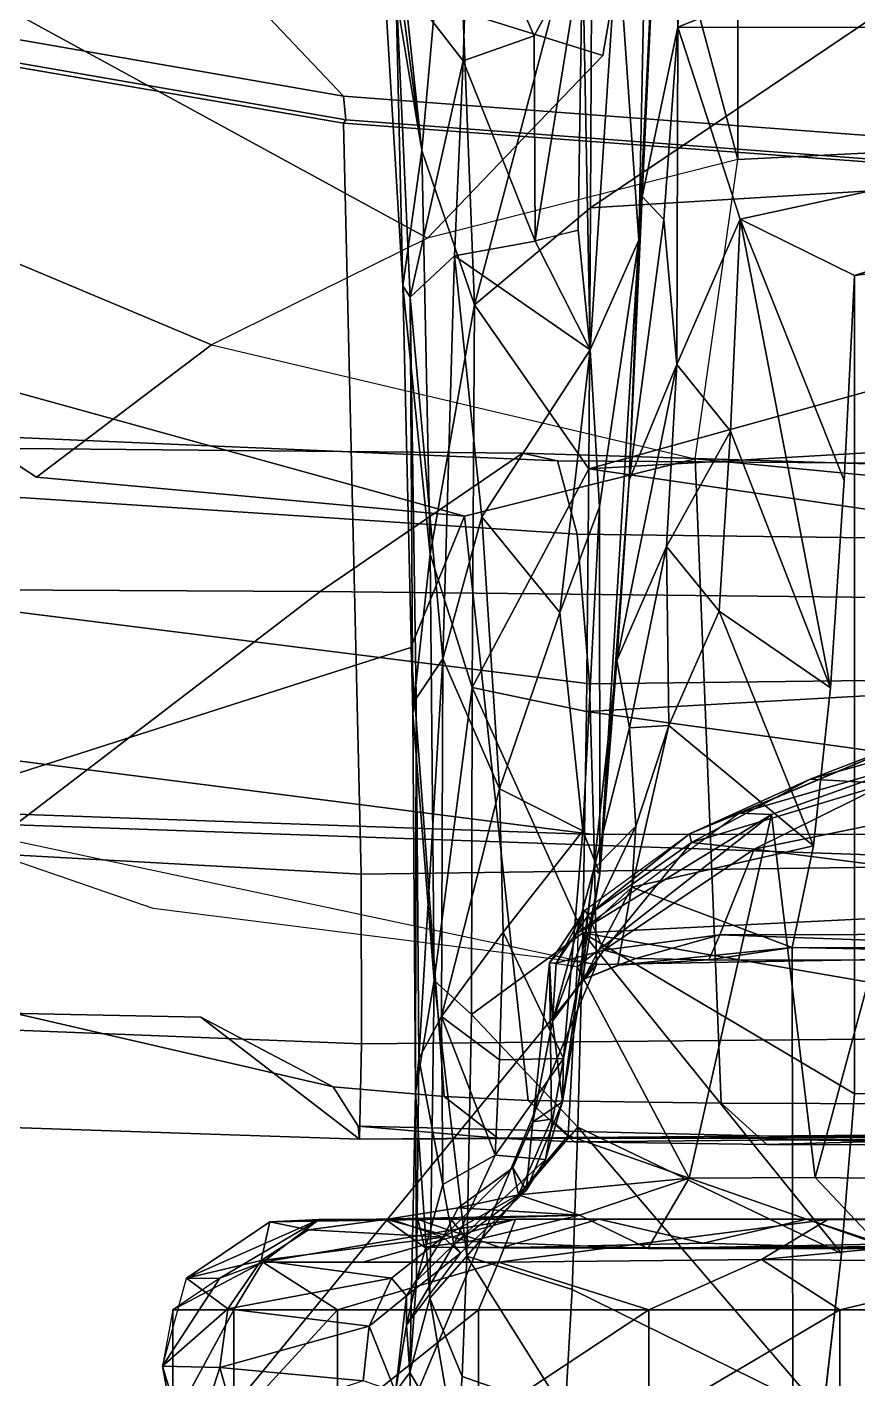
# Model space of a CAD drawing. Header units: inches. Extents: x -15.6 to 12, y -13.7 to 13.7.
# Drawn here: x -2.216 to -1.155, y -11.036 to -9.31 of the extents above; entities that cross this region are included whole.
import ezdxf

# ---------------------------------------------------------------- set-up
doc = ezdxf.new("R2010")
doc.units = ezdxf.units.IN
doc.header["$MEASUREMENT"] = 0
for name, color, linetype in [('SEAT-ARMPAD', 5, 'Continuous'), ('SEAT-BASE', 5, 'Continuous'), ('SEAT-CHASSIS', 5, 'Continuous'), ('SEAT-FRAME', 5, 'Continuous')]:
    doc.layers.add(name, color=color, linetype=linetype)

msp = doc.modelspace()

# ---------------------------------------------------------------- linework, layer by layer
at = {"layer": 'SEAT-ARMPAD'}
for points in [[(-4.109, -9.7529, 24.5021), (-4.2543, -9.8289, 24.8347), (-1.5835, -9.8539, 25.1066), (-1.5388, -9.8637, 24.7187)], [(-4.0626, -9.7893, 23.9613), (-4.109, -9.7529, 24.5021), (-1.5388, -9.8637, 24.7187), (-1.5135, -9.957, 24.3581)], [(-4.0626, -9.7893, 23.9613), (-1.5135, -9.957, 24.3581), (-1.498, -10.1482, 24.1266), (-4.037, -9.83, 23.7609)], [(-4.3197, -10.0181, 25.1538), (-1.8419, -10.0304, 25.5273), (-1.5835, -9.8539, 25.1066), (-4.2543, -9.8289, 24.8347)], [(-3.9669, -10.0243, 23.6388), (-4.037, -9.83, 23.7609), (-1.498, -10.1482, 24.1266), (-1.4922, -10.3408, 24.0305)], [(0.3557, -10.0537, 25.8409), (0.3792, -9.9141, 25.5136), (-1.5835, -9.8539, 25.1066), (-1.8419, -10.0304, 25.5273)], [(0.4881, -9.8774, 25.1657), (-1.5388, -9.8637, 24.7187), (-1.5835, -9.8539, 25.1066), (0.3792, -9.9141, 25.5136)], [(0.4881, -9.8774, 25.1657), (0.4572, -9.9818, 24.7926), (-1.5135, -9.957, 24.3581), (-1.5388, -9.8637, 24.7187)], [(0.4345, -10.1254, 24.5869), (-1.498, -10.1482, 24.1266), (-1.5135, -9.957, 24.3581), (0.4572, -9.9818, 24.7926)], [(-4.3197, -10.0181, 25.1538), (-4.4677, -10.3077, 25.3055), (-2.2314, -10.3283, 25.6623), (-1.8419, -10.0304, 25.5273)], [(-1.4922, -10.3408, 24.0305), (-2.4247, -10.308, 23.7482), (-3.9669, -10.0243, 23.6388)], [(0.3557, -10.0537, 25.8409), (-1.8419, -10.0304, 25.5273), (-2.2314, -10.3283, 25.6623), (0.3388, -10.4184, 26.0759)], [(0.4345, -10.1254, 24.5869), (0.4049, -10.3385, 24.4909), (-1.4922, -10.3408, 24.0305), (-1.498, -10.1482, 24.1266)], [(-4.0943, -12.7985, 23.6566), (-2.4247, -10.308, 23.7482), (-1.489, -10.5066, 24.0498), (-3.4641, -12.9124, 23.6958)], [(-1.489, -10.5066, 24.0498), (-2.0551, -10.4352, 23.8151), (-2.4247, -10.308, 23.7482), (-1.4922, -10.3408, 24.0305)], [(-2.2314, -10.3283, 25.6623), (-2.3666, -11.6211, 25.7688), (0.3335, -11.8125, 26.1509), (0.3388, -10.4184, 26.0759)], [(0.387, -10.4736, 24.5037), (-1.489, -10.5066, 24.0498), (-1.4922, -10.3408, 24.0305), (0.4049, -10.3385, 24.4909)], [(0.387, -10.4736, 24.5037), (1.6202, -10.3565, 24.5934), (0.393, -12.9409, 24.5677), (-1.9658, -12.7285, 23.9163)], [(0.387, -10.4736, 24.5037), (-1.9658, -12.7285, 23.9163), (-2.4219, -12.7344, 23.7779), (-1.489, -10.5066, 24.0498)], [(-2.8573, -12.8346, 23.7338), (-3.4641, -12.9124, 23.6958), (-1.489, -10.5066, 24.0498), (-2.4219, -12.7344, 23.7779)]]:
    msp.add_3dface(points, dxfattribs=at)
at = {"layer": 'SEAT-BASE'}
for points in [[(-0.6744, -1.1905, 4.1832), (-4.0382, -11.6139, 3.1616), (-4.1668, -11.6385, 3.2423), (-0.719, -1.1512, 4.3018)], [(-0.9319, -1.4933, 5.6622), (-0.719, -1.1512, 4.3018), (-4.1668, -11.6385, 3.2423), (-3.3384, -9.5727, 3.9879)], [(-0.6744, -1.1905, 4.1832), (-0.5847, -1.2614, 4.119), (-3.9113, -11.6394, 3.1096), (-4.0382, -11.6139, 3.1616)], [(-0.4265, -1.3128, 4.119), (-3.7957, -11.6821, 3.0957), (-3.9113, -11.6394, 3.1096), (-0.5847, -1.2614, 4.119)], [(-0.2684, -1.3642, 4.119), (-3.6772, -11.7154, 3.1096), (-3.7957, -11.6821, 3.0957), (-0.4265, -1.3128, 4.119)], [(-0.2684, -1.3642, 4.119), (-0.1542, -1.3595, 4.1832), (-3.5595, -11.7694, 3.1616), (-3.6772, -11.7154, 3.1096)], [(-0.095, -1.3539, 4.3018), (-3.47, -11.8649, 3.2423), (-3.5595, -11.7694, 3.1616), (-0.1542, -1.3595, 4.1832)], [(-0.095, -1.3539, 4.3018), (-0.1239, -1.7559, 5.6622), (-2.9258, -9.7068, 3.9879), (-3.47, -11.8649, 3.2423)], [(-0.9319, -1.4933, 5.6622), (-3.3384, -9.5727, 3.9879), (-3.3783, -9.5833, 4.1787), (-0.9734, -1.5819, 5.8711)], [(-1.0187, -1.578, 6.004), (-3.4299, -9.5829, 4.297), (-3.4972, -9.548, 4.4046), (-1.032, -1.6207, 6.1381)], [(-1.0187, -1.578, 6.004), (-0.9734, -1.5819, 5.8711), (-3.3783, -9.5833, 4.1787), (-3.4299, -9.5829, 4.297)], [(-1.2495, -1.6518, 6.5161), (-4.324, -12.2313, 4.2077), (-4.3746, -12.7122, 4.1389), (-1.0437, -1.701, 6.6264)], [(-1.2495, -1.6518, 6.5161), (-1.3248, -1.7804, 6.4477), (-3.8678, -10.5115, 4.5256), (-4.324, -12.2313, 4.2077)], [(-0.8432, -1.8393, 6.6746), (-1.0437, -1.701, 6.6264), (-4.3746, -12.7122, 4.1389), (-4.2654, -12.7109, 4.1776)], [(-3.47, -8.8482, 4.7721), (-3.6648, -9.5971, 4.6557), (-1.3855, -1.7651, 6.3529), (-1.3883, -1.7602, 6.3093)], [(-0.1423, -1.8519, 5.8711), (-2.8999, -9.7388, 4.1787), (-2.9258, -9.7068, 3.9879), (-0.1239, -1.7559, 5.6622)], [(-1.3697, -1.7747, 6.3972), (-3.6981, -9.7963, 4.6397), (-3.8678, -10.5115, 4.5256), (-1.3248, -1.7804, 6.4477)], [(-3.6648, -9.5971, 4.6557), (-1.3855, -1.7651, 6.3529), (-1.3697, -1.7747, 6.3972), (-3.6981, -9.7963, 4.6397)], [(-0.7398, -1.9027, 6.6862), (-0.8432, -1.8393, 6.6746), (-4.2654, -12.7109, 4.1776), (-4.1487, -12.7665, 4.1833)], [(-0.1423, -1.8519, 5.8711), (-0.1033, -1.8754, 6.004), (-2.8578, -9.7688, 4.297), (-2.8999, -9.7388, 4.1787)], [(-0.1177, -1.9177, 6.1381), (-2.7829, -9.7801, 4.4046), (-2.8578, -9.7688, 4.297), (-0.1033, -1.8754, 6.004)], [(-4.1476, -12.7669, 4.1833), (-0.5199, -1.9742, 6.6862), (-0.7398, -1.9027, 6.6862), (-4.1487, -12.7665, 4.1833)], [(-4.1476, -12.7669, 4.1833), (-4.0205, -12.7905, 4.1776), (-0.399, -1.9836, 6.6746), (-0.5199, -1.9742, 6.6862)], [(-4.0205, -12.7905, 4.1776), (-3.9329, -12.8557, 4.1389), (-0.1555, -1.9896, 6.6264), (-0.399, -1.9836, 6.6746)], [(-0.1555, -1.9896, 6.6264), (-3.9329, -12.8557, 4.1389), (-3.6912, -12.4369, 4.2077), (0.04, -2.0708, 6.5161)], [(-3.6912, -12.4369, 4.2077), (-3.0494, -10.7774, 4.5256), (0.0253, -2.2191, 6.4477), (0.04, -2.0708, 6.5161)], [(0.0253, -2.2191, 6.4477), (-3.0494, -10.7774, 4.5256), (-2.7663, -10.099, 4.6397), (0.0649, -2.2409, 6.3972)], [(0.0834, -2.2423, 6.3529), (0.0649, -2.2409, 6.3972), (-2.7663, -10.099, 4.6397), (-2.6762, -9.9184, 4.6557)], [(0.0886, -2.2401, 6.3093), (0.0834, -2.2423, 6.3529), (-2.6762, -9.9184, 4.6557), (-2.3936, -9.1979, 4.7721)]]:
    msp.add_3dface(points, dxfattribs=at)
at = {"layer": 'SEAT-CHASSIS'}
for points in [[(-1.8676, -8.0175, 15.1741), (-1.6709, -9.0052, 15.4108), (-1.7121, -9.4674, 15.7196)], [(-1.8676, -8.0175, 15.1741), (-1.7121, -9.4674, 15.7196), (-1.8463, -8.4639, 15.4782)], [(-1.7667, -9.14, 15.7309), (-1.8463, -8.4639, 15.4782), (-1.7121, -9.4674, 15.7196)], [(-1.4306, -9.5259, 16.5136), (-1.3972, -8.8171, 16.1333), (-1.4349, -9.5816, 16.3961)], [(-1.4203, -8.8781, 15.9779), (-1.4349, -9.5816, 16.3961), (-1.3972, -8.8171, 16.1333)], [(-1.4306, -9.5259, 16.5136), (-1.3851, -9.3099, 16.4336), (-1.3972, -8.8171, 16.1333)], [(-1.3673, -8.9872, 16.2553), (-1.3972, -8.8171, 16.1333), (-1.3851, -9.3099, 16.4336)], [(-0.2933, -8.8715, 16.3525), (-1.3673, -8.9872, 16.2553), (-1.3851, -9.3099, 16.4336)], [(-0.1823, -9.3108, 16.6271), (-0.2933, -8.8715, 16.3525), (-1.3851, -9.3099, 16.4336)], [(-1.4619, -9.1902, 16.0426), (-1.4349, -9.5816, 16.3961), (-1.4203, -8.8781, 15.9779)], [(-0.6786, -8.9886, 15.4759), (0.0383, -9.4471, 15.8044), (-1.4967, -9.5403, 15.6471)], [(-1.4967, -9.5403, 15.6471), (-1.4942, -9.096, 15.409), (-0.6786, -8.9886, 15.4759)], [(-1.6447, -9.6641, 15.7616), (-1.7121, -9.4674, 15.7196), (-1.6709, -9.0052, 15.4108)], [(-1.6709, -9.0052, 15.4108), (-1.4942, -9.096, 15.409), (-1.6447, -9.6641, 15.7616)], [(-1.4942, -9.096, 15.409), (-1.4967, -9.5403, 15.6471), (-1.6447, -9.6641, 15.7616)], [(-1.7457, -9.2411, 15.8614), (-1.6591, -9.3528, 16.0066), (-1.6525, -9.1308, 15.9182)], [(-1.5683, -9.3206, 16.0297), (-1.6525, -9.1308, 15.9182), (-1.6591, -9.3528, 16.0066)], [(-1.6525, -9.1308, 15.9182), (-1.5683, -9.3206, 16.0297), (-1.5068, -9.2066, 16.0004)], [(-1.7121, -9.4674, 15.7196), (-1.7361, -9.64, 15.9433), (-1.7667, -9.14, 15.7309)], [(-1.7667, -9.14, 15.7309), (-1.7361, -9.64, 15.9433), (-1.7457, -9.2411, 15.8614)], [(-1.4969, -9.7217, 16.3245), (-1.4619, -9.1902, 16.0426), (-1.5068, -9.2066, 16.0004)], [(-1.4349, -9.5816, 16.3961), (-1.4619, -9.1902, 16.0426), (-1.4969, -9.7217, 16.3245)], [(-1.5672, -9.5821, 16.1794), (-1.5068, -9.2066, 16.0004), (-1.5683, -9.3206, 16.0297)], [(-1.5068, -9.2066, 16.0004), (-1.5672, -9.5821, 16.1794), (-1.5122, -9.569, 16.2044)], [(-1.5122, -9.569, 16.2044), (-1.4969, -9.7217, 16.3245), (-1.5068, -9.2066, 16.0004)], [(-1.7457, -9.2411, 15.8614), (-1.7271, -9.6547, 16.0464), (-1.6591, -9.3528, 16.0066)], [(-1.7457, -9.2411, 15.8614), (-1.7361, -9.64, 15.9433), (-1.7271, -9.6547, 16.0464)], [(-1.6591, -9.3528, 16.0066), (-1.5672, -9.5829, 16.1799), (-1.5683, -9.3206, 16.0297)], [(-1.4028, -9.5552, 16.5981), (-1.3851, -9.3099, 16.4336), (-1.4306, -9.5259, 16.5136)], [(-1.3851, -9.3099, 16.4336), (-1.4028, -9.5552, 16.5981), (-1.3861, -9.7405, 16.7655)], [(-1.3851, -9.3099, 16.4336), (-1.3861, -9.7405, 16.7655), (-1.3051, -9.555, 16.6162)], [(-1.3051, -9.555, 16.6162), (-0.1823, -9.3108, 16.6271), (-1.3851, -9.3099, 16.4336)], [(-1.3051, -9.555, 16.6162), (-1.1593, -9.6268, 16.7172), (-0.1823, -9.3108, 16.6271)], [(-1.1593, -9.6268, 16.7172), (-0.4107, -9.5285, 16.758), (-0.1823, -9.3108, 16.6271)], [(-1.6591, -9.3528, 16.0066), (-1.7271, -9.6547, 16.0464), (-1.6703, -9.6019, 16.1295)], [(-1.6703, -9.6019, 16.1295), (-1.5672, -9.5829, 16.1799), (-1.6591, -9.3528, 16.0066)], [(-1.4985, -9.8737, 15.8713), (-1.4967, -9.5403, 15.6471), (0.0376, -9.4471, 15.8044)], [(0.0376, -9.4471, 15.8044), (0.0127, -9.7868, 16.0083), (-1.4985, -9.8737, 15.8713)], [(-1.7014, -9.9826, 16.0832), (-1.7361, -9.64, 15.9433), (-1.7121, -9.4674, 15.7196)], [(-1.7121, -9.4674, 15.7196), (-1.6447, -9.6641, 15.7616), (-1.7014, -9.9826, 16.0832)], [(-1.4306, -9.5259, 16.5136), (-1.4349, -9.5816, 16.3961), (-1.4473, -9.8884, 16.8553)], [(-1.4306, -9.5259, 16.5136), (-1.4473, -9.8884, 16.8553), (-1.4028, -9.5552, 16.5981)], [(-1.4967, -9.5403, 15.6471), (-1.4985, -9.8737, 15.8713), (-1.6447, -9.6641, 15.7616)], [(-1.4473, -9.8884, 16.8553), (-1.3861, -9.7405, 16.7655), (-1.4028, -9.5552, 16.5981)], [(-1.3861, -9.7405, 16.7655), (-1.3177, -9.8256, 16.8563), (-1.3051, -9.555, 16.6162)], [(-1.3177, -9.8256, 16.8563), (-1.1898, -10.1535, 17.2987), (-1.3051, -9.555, 16.6162)], [(-1.1898, -10.1535, 17.2987), (-1.1724, -9.8888, 16.9669), (-1.3051, -9.555, 16.6162)], [(-1.1593, -9.6268, 16.7172), (-1.3051, -9.555, 16.6162), (-1.1724, -9.8888, 16.9669)], [(-1.5672, -9.5829, 16.1799), (-1.4969, -9.7217, 16.3245), (-1.5122, -9.569, 16.2044)], [(-1.4349, -9.5816, 16.3961), (-1.4969, -9.7217, 16.3245), (-1.4852, -9.9221, 16.5331)], [(-1.4349, -9.5816, 16.3961), (-1.4852, -9.9221, 16.5331), (-1.4845, -10.3911, 17.2255)], [(-1.4845, -10.3911, 17.2255), (-1.4473, -9.8884, 16.8553), (-1.4349, -9.5816, 16.3961)], [(-1.6703, -9.6019, 16.1295), (-1.4969, -9.7217, 16.3245), (-1.5672, -9.5829, 16.1799)], [(-1.6703, -9.6019, 16.1295), (-1.7271, -9.6547, 16.0464), (-1.685, -10.1162, 16.5072)], [(-1.6354, -9.9352, 16.4118), (-1.6703, -9.6019, 16.1295), (-1.685, -10.1162, 16.5072)], [(-1.6354, -9.9352, 16.4118), (-1.4969, -9.7217, 16.3245), (-1.6703, -9.6019, 16.1295)], [(-1.7233, -10.1857, 16.362), (-1.7361, -9.64, 15.9433), (-1.7014, -9.9826, 16.0832)], [(-1.7271, -9.6547, 16.0464), (-1.7361, -9.64, 15.9433), (-1.7233, -10.1857, 16.362)], [(-1.7193, -10.1672, 16.4559), (-1.685, -10.1162, 16.5072), (-1.7271, -9.6547, 16.0464)], [(-1.7233, -10.1857, 16.362), (-1.7193, -10.1672, 16.4559), (-1.7271, -9.6547, 16.0464)], [(-1.6447, -9.6641, 15.7616), (-1.6476, -10.1529, 16.1565), (-1.7014, -9.9826, 16.0832)], [(-1.6447, -9.6641, 15.7616), (-1.4985, -9.8737, 15.8713), (-1.6476, -10.1529, 16.1565)], [(-1.5355, -10.0572, 16.5911), (-1.4969, -9.7217, 16.3245), (-1.6354, -9.9352, 16.4118)], [(-1.4852, -9.9221, 16.5331), (-1.4969, -9.7217, 16.3245), (-1.5355, -10.0572, 16.5911)], [(-1.4627, -10.1184, 17.1384), (-1.3994, -9.9731, 17.0147), (-1.3861, -9.7405, 16.7655)], [(-1.3861, -9.7405, 16.7655), (-1.4473, -9.8884, 16.8553), (-1.4627, -10.1184, 17.1384)], [(-1.3994, -9.9731, 17.0147), (-1.3177, -9.8256, 16.8563), (-1.3861, -9.7405, 16.7655)], [(0.0371, -10.0971, 16.2519), (-1.4985, -9.8737, 15.8713), (0.0127, -9.7868, 16.0083)], [(-1.3177, -9.8256, 16.8563), (-1.3994, -9.9731, 17.0147), (-1.332, -10.0554, 17.13)], [(-1.3177, -9.8256, 16.8563), (-1.332, -10.0554, 17.13), (-1.1898, -10.1535, 17.2987)], [(-1.4985, -9.8737, 15.8713), (-1.5017, -10.1838, 16.1272), (-1.6476, -10.1529, 16.1565)], [(-1.5017, -10.1838, 16.1272), (-1.4985, -9.8737, 15.8713), (0.0371, -10.0971, 16.2519)], [(-1.4627, -10.1184, 17.1384), (-1.4473, -9.8884, 16.8553), (-1.4845, -10.3911, 17.2255)], [(-1.5062, -10.336, 16.9865), (-1.4852, -9.9221, 16.5331), (-1.5355, -10.0572, 16.5911)], [(-1.4852, -9.9221, 16.5331), (-1.5062, -10.336, 16.9865), (-1.4845, -10.3911, 17.2255)], [(-1.6354, -9.9352, 16.4118), (-1.685, -10.1162, 16.5072), (-1.6129, -10.2825, 16.7759)], [(-1.6354, -9.9352, 16.4118), (-1.6129, -10.2825, 16.7759), (-1.5355, -10.0572, 16.5911)], [(-1.3994, -9.9731, 17.0147), (-1.4627, -10.1184, 17.1384), (-1.4469, -10.2044, 17.3399)], [(-1.3994, -9.9731, 17.0147), (-1.4469, -10.2044, 17.3399), (-1.3964, -10.2016, 17.3532)], [(-1.3964, -10.2016, 17.3532), (-1.332, -10.0554, 17.13), (-1.3994, -9.9731, 17.0147)], [(-1.7233, -10.1857, 16.362), (-1.7014, -9.9826, 16.0832), (-1.6964, -10.527, 16.634)], [(-1.6476, -10.1529, 16.1565), (-1.6964, -10.527, 16.634), (-1.7014, -9.9826, 16.0832)], [(-1.5062, -10.336, 16.9865), (-1.5355, -10.0572, 16.5911), (-1.6129, -10.2825, 16.7759)], [(-1.3964, -10.2016, 17.3532), (-1.2117, -10.355, 17.716), (-1.332, -10.0554, 17.13)], [(-1.2117, -10.355, 17.716), (-1.1898, -10.1535, 17.2987), (-1.332, -10.0554, 17.13)], [(-1.5017, -10.1838, 16.1272), (0.0371, -10.0971, 16.2519), (0.0047, -10.3915, 16.5212)], [(-1.7193, -10.1672, 16.4559), (-1.7157, -10.6266, 17.0335), (-1.685, -10.1162, 16.5072)], [(-1.7157, -10.6266, 17.0335), (-1.6869, -10.5733, 17.0687), (-1.685, -10.1162, 16.5072)], [(-1.685, -10.1162, 16.5072), (-1.6869, -10.5733, 17.0687), (-1.6129, -10.2825, 16.7759)], [(-1.4627, -10.1184, 17.1384), (-1.4845, -10.3911, 17.2255), (-1.4924, -10.3847, 17.6638)], [(-1.4627, -10.1184, 17.1384), (-1.4924, -10.3847, 17.6638), (-1.4469, -10.2044, 17.3399)], [(-1.7203, -10.6698, 16.9672), (-1.7193, -10.1672, 16.4559), (-1.7233, -10.1857, 16.362)], [(-1.7203, -10.6698, 16.9672), (-1.7157, -10.6266, 17.0335), (-1.7193, -10.1672, 16.4559)], [(-1.6485, -10.5706, 16.6036), (-1.6964, -10.527, 16.634), (-1.6476, -10.1529, 16.1565)], [(-1.5065, -10.4662, 16.4146), (-1.6485, -10.5706, 16.6036), (-1.6476, -10.1529, 16.1565)], [(-1.5017, -10.1838, 16.1272), (-1.5065, -10.4662, 16.4146), (-1.6476, -10.1529, 16.1565)], [(-1.7203, -10.6698, 16.9672), (-1.7233, -10.1857, 16.362), (-1.6964, -10.527, 16.634)], [(0.0047, -10.3915, 16.5212), (-1.5065, -10.4662, 16.4146), (-1.5017, -10.1838, 16.1272)], [(-1.3964, -10.2016, 17.3532), (-1.4469, -10.2044, 17.3399), (-1.4385, -10.33, 17.6279)], [(-1.3964, -10.2016, 17.3532), (-1.4439, -10.408, 17.8572), (-1.2117, -10.355, 17.716)], [(-1.3964, -10.2016, 17.3532), (-1.4385, -10.33, 17.6279), (-1.4439, -10.408, 17.8572)], [(-1.4385, -10.33, 17.6279), (-1.4469, -10.2044, 17.3399), (-1.4924, -10.3847, 17.6638)], [(-1.3701, -10.3399, 18.5855), (-1.0849, -10.22, 18.4893), (-1.216, -10.2702, 18.4062)], [(-1.0849, -10.22, 18.4893), (-1.3701, -10.3399, 18.5855), (-1.3061, -10.3133, 18.5774)], [(-1.0849, -10.22, 18.4893), (-1.3061, -10.3133, 18.5774), (-1.0641, -10.2432, 18.5213)], [(-1.0486, -10.2237, 18.3779), (-1.216, -10.2702, 18.4062), (-1.0849, -10.22, 18.4893)], [(-1.1181, -10.2756, 18.3512), (-1.216, -10.2702, 18.4062), (-1.0486, -10.2237, 18.3779)], [(-1.3061, -10.3133, 18.5774), (-1.2652, -10.315, 18.575), (-1.0641, -10.2432, 18.5213)], [(-0.4521, -10.4668, 18.4369), (-1.2875, -10.3594, 18.393), (-0.7566, -10.2507, 18.3561)], [(-1.1181, -10.2756, 18.3512), (-0.7566, -10.2507, 18.3561), (-1.2875, -10.3594, 18.393)], [(-1.2095, -10.7788, 18.5839), (-1.0641, -10.2432, 18.5213), (-1.2652, -10.315, 18.575)], [(-1.0641, -10.2432, 18.5213), (-1.2095, -10.7788, 18.5839), (-1.0473, -10.7807, 18.5495)], [(-1.216, -10.2702, 18.4062), (-1.3676, -10.3509, 18.4419), (-1.3701, -10.3399, 18.5855)], [(-1.3676, -10.3509, 18.4419), (-1.216, -10.2702, 18.4062), (-1.1181, -10.2756, 18.3512)], [(-1.6869, -10.5733, 17.0687), (-1.6079, -10.4653, 17.0269), (-1.6129, -10.2825, 16.7759)], [(-1.5062, -10.336, 16.9865), (-1.6129, -10.2825, 16.7759), (-1.6079, -10.4653, 17.0269)], [(-1.3676, -10.3509, 18.4419), (-1.1181, -10.2756, 18.3512), (-1.2875, -10.3594, 18.393)], [(-1.2652, -10.315, 18.575), (-1.5134, -10.5097, 18.7217), (-1.3706, -10.7794, 18.6544)], [(-1.5126, -10.4662, 18.7002), (-1.5134, -10.5097, 18.7217), (-1.2652, -10.315, 18.575)], [(-1.3061, -10.3133, 18.5774), (-1.5126, -10.4662, 18.7002), (-1.2652, -10.315, 18.575)], [(-1.2652, -10.315, 18.575), (-1.3706, -10.7794, 18.6544), (-1.2095, -10.7788, 18.5839)], [(-1.5062, -10.336, 16.9865), (-1.6079, -10.4653, 17.0269), (-1.531, -10.6269, 17.4921)], [(-1.4845, -10.3911, 17.2255), (-1.5062, -10.336, 16.9865), (-1.531, -10.6269, 17.4921)], [(-1.3701, -10.3399, 18.5855), (-1.4996, -10.4438, 18.5124), (-1.5037, -10.4374, 18.6526)], [(-1.4385, -10.33, 17.6279), (-1.5022, -10.4624, 17.9441), (-1.4439, -10.408, 17.8572)], [(-1.4924, -10.3847, 17.6638), (-1.5022, -10.4624, 17.9441), (-1.4385, -10.33, 17.6279)], [(-1.4996, -10.4438, 18.5124), (-1.3701, -10.3399, 18.5855), (-1.3676, -10.3509, 18.4419)], [(-1.3676, -10.3509, 18.4419), (-1.4796, -10.4884, 18.4611), (-1.4996, -10.4438, 18.5124)], [(-1.2875, -10.3594, 18.393), (-1.4796, -10.4884, 18.4611), (-1.3676, -10.3509, 18.4419)], [(-1.2388, -10.485, 18.2155), (-1.2117, -10.355, 17.716), (-1.4439, -10.408, 17.8572)], [(-1.4796, -10.4884, 18.4611), (-1.2875, -10.3594, 18.393), (-1.3311, -10.4689, 18.3942)], [(-0.4521, -10.4668, 18.4369), (-1.3311, -10.4689, 18.3942), (-1.2875, -10.3594, 18.393)], [(-1.5321, -10.6823, 18.0905), (-1.5451, -10.5792, 18.491), (-1.4924, -10.3847, 17.6638)], [(-1.5451, -10.5792, 18.491), (-1.5022, -10.4624, 17.9441), (-1.4924, -10.3847, 17.6638)], [(-1.4845, -10.3911, 17.2255), (-1.5321, -10.6823, 18.0905), (-1.4924, -10.3847, 17.6638)], [(-1.531, -10.6269, 17.4921), (-1.5321, -10.6823, 18.0905), (-1.4845, -10.3911, 17.2255)], [(-1.5065, -10.4662, 16.4146), (0.0047, -10.3915, 16.5212), (-0.4104, -10.6552, 16.7565)], [(-1.4439, -10.408, 17.8572), (-1.5054, -10.5253, 18.4031), (-1.4617, -10.5076, 18.3677)], [(-1.5054, -10.5253, 18.4031), (-1.4439, -10.408, 17.8572), (-1.5022, -10.4624, 17.9441)], [(-1.4439, -10.408, 17.8572), (-1.4617, -10.5076, 18.3677), (-1.2388, -10.485, 18.2155)], [(-1.5489, -10.5047, 18.6943), (-1.5037, -10.4374, 18.6526), (-1.5403, -10.505, 18.535)], [(-1.5037, -10.4374, 18.6526), (-1.5489, -10.5047, 18.6943), (-1.5126, -10.4662, 18.7002)], [(-1.4996, -10.4438, 18.5124), (-1.5403, -10.505, 18.535), (-1.5037, -10.4374, 18.6526)], [(-1.4996, -10.4438, 18.5124), (-1.4796, -10.4884, 18.4611), (-1.5403, -10.505, 18.535)], [(-1.5022, -10.4624, 17.9441), (-1.5451, -10.5792, 18.491), (-1.5054, -10.5253, 18.4031)], [(-1.6079, -10.4653, 17.0269), (-1.6869, -10.5733, 17.0687), (-1.6129, -10.6286, 17.3102)], [(-1.5065, -10.4662, 16.4146), (-1.5126, -10.7146, 16.7333), (-1.6485, -10.5706, 16.6036)], [(-1.531, -10.6269, 17.4921), (-1.6079, -10.4653, 17.0269), (-1.6129, -10.6286, 17.3102)], [(-1.5126, -10.4662, 18.7002), (-1.5134, -10.5097, 18.7217), (-1.5489, -10.5047, 18.6943)], [(-1.5126, -10.7146, 16.7333), (-1.5065, -10.4662, 16.4146), (-1.176, -10.876, 17.0338)], [(-1.1593, -10.6719, 16.7172), (-1.5065, -10.4662, 16.4146), (-0.4104, -10.6552, 16.7565)], [(-1.1593, -10.6719, 16.7172), (-1.176, -10.876, 17.0338), (-1.5065, -10.4662, 16.4146)], [(-1.4384, -10.499, 18.4105), (-1.4796, -10.4884, 18.4611), (-1.3311, -10.4689, 18.3942)], [(-1.3311, -10.4689, 18.3942), (-1.3452, -10.5007, 18.3429), (-1.4384, -10.499, 18.4105)], [(-0.4201, -10.5012, 18.3916), (-1.3452, -10.5007, 18.3429), (-1.3311, -10.4689, 18.3942)], [(-0.4521, -10.4668, 18.4369), (-0.4201, -10.5012, 18.3916), (-1.3311, -10.4689, 18.3942)], [(-1.5451, -10.5792, 18.491), (-1.5403, -10.505, 18.535), (-1.4796, -10.4884, 18.4611)], [(-1.4796, -10.4884, 18.4611), (-1.5054, -10.5253, 18.4031), (-1.5451, -10.5792, 18.491)], [(-1.4796, -10.4884, 18.4611), (-1.4384, -10.499, 18.4105), (-1.5054, -10.5253, 18.4031)], [(-1.4617, -10.5076, 18.3677), (-1.3452, -10.5007, 18.3429), (-1.2388, -10.485, 18.2155)], [(-1.2388, -10.485, 18.2155), (-1.3452, -10.5007, 18.3429), (-0.4201, -10.5012, 18.3916)], [(-0.3682, -10.4872, 18.2762), (-1.2388, -10.485, 18.2155), (-0.4201, -10.5012, 18.3916)], [(-1.2388, -10.485, 18.2155), (-0.3682, -10.4872, 18.2762), (-0.4889, -10.4879, 18.2544)], [(-1.5451, -10.5792, 18.491), (-1.5701, -10.7075, 18.6999), (-1.5489, -10.5047, 18.6943)], [(-1.5489, -10.5047, 18.6943), (-1.5701, -10.7075, 18.6999), (-1.5465, -10.7043, 18.74)], [(-1.5489, -10.5047, 18.6943), (-1.5403, -10.505, 18.535), (-1.5451, -10.5792, 18.491)], [(-1.5134, -10.5097, 18.7217), (-1.5252, -10.7249, 18.7469), (-1.3706, -10.7794, 18.6544)], [(-1.5054, -10.5253, 18.4031), (-1.4384, -10.499, 18.4105), (-1.4617, -10.5076, 18.3677)], [(-1.3452, -10.5007, 18.3429), (-1.4617, -10.5076, 18.3677), (-1.4384, -10.499, 18.4105)], [(-1.6964, -10.527, 16.634), (-1.7018, -10.933, 17.3375), (-1.7203, -10.6698, 16.9672)], [(-1.6964, -10.527, 16.634), (-1.6544, -10.8791, 17.0979), (-1.7018, -10.933, 17.3375)], [(-1.6485, -10.5706, 16.6036), (-1.6544, -10.8791, 17.0979), (-1.6964, -10.527, 16.634)], [(-1.6852, -10.7875, 17.5533), (-1.6869, -10.5733, 17.0687), (-1.7157, -10.6266, 17.0335)], [(-1.6129, -10.6286, 17.3102), (-1.6869, -10.5733, 17.0687), (-1.6182, -10.7504, 17.6093)], [(-1.6869, -10.5733, 17.0687), (-1.6852, -10.7875, 17.5533), (-1.6182, -10.7504, 17.6093)], [(-1.6485, -10.5706, 16.6036), (-1.5126, -10.7146, 16.7333), (-1.6544, -10.8791, 17.0979)], [(-1.5701, -10.7075, 18.6999), (-1.5451, -10.5792, 18.491), (-1.5321, -10.6823, 18.0905)], [(-1.7157, -10.6266, 17.0335), (-1.7203, -10.6698, 16.9672), (-1.7187, -10.9105, 17.7421)], [(-1.7187, -10.9105, 17.7421), (-1.6852, -10.7875, 17.5533), (-1.7157, -10.6266, 17.0335)], [(-1.531, -10.6269, 17.4921), (-1.6129, -10.6286, 17.3102), (-1.6182, -10.7504, 17.6093)], [(-1.5539, -10.7559, 17.9536), (-1.531, -10.6269, 17.4921), (-1.6182, -10.7504, 17.6093)], [(-1.531, -10.6269, 17.4921), (-1.5539, -10.7559, 17.9536), (-1.5321, -10.6823, 18.0905)], [(-1.7018, -10.933, 17.3375), (-1.7272, -11.0279, 17.8268), (-1.7203, -10.6698, 16.9672)], [(-1.7203, -10.6698, 16.9672), (-1.7272, -11.0279, 17.8268), (-1.7187, -10.9105, 17.7421)], [(-1.5701, -10.7075, 18.6999), (-1.5321, -10.6823, 18.0905), (-1.5785, -10.7954, 18.3586)], [(-1.5539, -10.7559, 17.9536), (-1.5785, -10.7954, 18.3586), (-1.5321, -10.6823, 18.0905)], [(-1.5126, -10.7146, 16.7333), (-1.5201, -10.9217, 17.0814), (-1.6544, -10.8791, 17.0979)], [(-1.5701, -10.7075, 18.6999), (-1.5785, -10.7954, 18.3586), (-1.5956, -10.7666, 18.7575)], [(-1.5252, -10.7249, 18.7469), (-1.5465, -10.7043, 18.74), (-1.5884, -10.8008, 18.8104)], [(-1.1994, -11.0799, 17.4828), (-1.5201, -10.9217, 17.0814), (-1.5126, -10.7146, 16.7333)], [(-1.176, -10.876, 17.0338), (-1.1994, -11.0799, 17.4828), (-1.5126, -10.7146, 16.7333)], [(-1.5252, -10.7249, 18.7469), (-1.5884, -10.8008, 18.8104), (-1.3706, -10.7794, 18.6544)], [(-1.6711, -10.8643, 17.9491), (-1.6182, -10.7504, 17.6093), (-1.6852, -10.7875, 17.5533)], [(-1.6182, -10.7504, 17.6093), (-1.6711, -10.8643, 17.9491), (-1.5539, -10.7559, 17.9536)], [(-1.5785, -10.7954, 18.3586), (-1.5539, -10.7559, 17.9536), (-1.6711, -10.8643, 17.9491)], [(-1.5785, -10.7954, 18.3586), (-1.6847, -10.8551, 18.669), (-1.5956, -10.7666, 18.7575)], [(-1.5956, -10.7666, 18.7575), (-1.6847, -10.8551, 18.669), (-1.6654, -10.8175, 18.8521)], [(-1.5956, -10.7666, 18.7575), (-1.6654, -10.8175, 18.8521), (-1.5884, -10.8008, 18.8104)], [(-1.7187, -10.9105, 17.7421), (-1.6711, -10.8643, 17.9491), (-1.6852, -10.7875, 17.5533)], [(-1.3706, -10.7794, 18.6544), (-1.5884, -10.8008, 18.8104), (-1.5104, -10.8267, 18.8138)], [(-1.5104, -10.8267, 18.8138), (-1.4232, -10.8693, 18.8215), (-1.3706, -10.7794, 18.6544)], [(-1.3706, -10.7794, 18.6544), (-1.4232, -10.8693, 18.8215), (-1.1292, -10.8637, 18.6636)], [(-1.2095, -10.7788, 18.5839), (-1.3706, -10.7794, 18.6544), (-1.1292, -10.8637, 18.6636)], [(-1.0473, -10.7807, 18.5495), (-1.2095, -10.7788, 18.5839), (-1.1292, -10.8637, 18.6636)], [(-1.6628, -10.8752, 18.4088), (-1.6847, -10.8551, 18.669), (-1.5785, -10.7954, 18.3586)], [(-1.5785, -10.7954, 18.3586), (-1.6711, -10.8643, 17.9491), (-1.6628, -10.8752, 18.4088)], [(-1.5884, -10.8008, 18.8104), (-1.6654, -10.8175, 18.8521), (-1.5104, -10.8267, 18.8138)], [(-1.753, -10.8314, 18.9602), (-1.5104, -10.8267, 18.8138), (-1.6654, -10.8175, 18.8521)], [(-1.753, -10.8314, 18.9602), (-1.6654, -10.8175, 18.8521), (-1.6847, -10.8551, 18.669)], [(-2.0125, -10.9072, 19.222), (-1.8432, -10.8325, 19.7118), (-1.9064, -10.8353, 19.2429)], [(-1.8432, -10.8325, 19.7118), (-2.0125, -10.9072, 19.222), (-1.9701, -10.9073, 19.6078)], [(-1.9171, -10.8848, 18.9839), (-2.0125, -10.9072, 19.222), (-1.9064, -10.8353, 19.2429)], [(-1.8432, -10.8325, 19.7118), (-1.9701, -10.9073, 19.6078), (-1.9153, -10.887, 19.859)], [(-1.857, -10.8454, 18.9999), (-1.9171, -10.8848, 18.9839), (-1.9064, -10.8353, 19.2429)], [(-1.5924, -10.8321, 20.1046), (-1.8432, -10.8325, 19.7118), (-1.9153, -10.887, 19.859)], [(-1.7876, -10.887, 20.0723), (-1.5924, -10.8321, 20.1046), (-1.9153, -10.887, 19.859)], [(-1.9064, -10.8353, 19.2429), (-1.6748, -10.8321, 19.0434), (-1.753, -10.8314, 18.9602)], [(-1.753, -10.8314, 18.9602), (-1.857, -10.8454, 18.9999), (-1.9064, -10.8353, 19.2429)], [(-1.9064, -10.8353, 19.2429), (-1.7172, -10.8322, 19.7172), (-1.759, -10.832, 19.3128)], [(-1.759, -10.832, 19.3128), (-1.6748, -10.8321, 19.0434), (-1.9064, -10.8353, 19.2429)], [(-1.7172, -10.8322, 19.7172), (-1.9064, -10.8353, 19.2429), (-1.8432, -10.8325, 19.7118)], [(-1.857, -10.8454, 18.9999), (-1.753, -10.8314, 18.9602), (-1.6847, -10.8551, 18.669)], [(-1.5924, -10.8321, 20.1046), (-1.7172, -10.8322, 19.7172), (-1.8432, -10.8325, 19.7118)], [(-1.5924, -10.8321, 20.1046), (-1.7876, -10.887, 20.0723), (-1.6142, -10.887, 20.2504)], [(-1.759, -10.832, 19.3128), (-1.7172, -10.8322, 19.7172), (-1.7085, -10.8677, 19.4299)], [(-1.7085, -10.8677, 19.4299), (-1.6519, -10.8604, 19.0767), (-1.759, -10.832, 19.3128)], [(-1.6519, -10.8604, 19.0767), (-1.6748, -10.8321, 19.0434), (-1.759, -10.832, 19.3128)], [(-1.5104, -10.8267, 18.8138), (-1.753, -10.8314, 18.9602), (-1.6748, -10.8321, 19.0434)], [(-1.6105, -10.8685, 19.8049), (-1.7172, -10.8322, 19.7172), (-1.4857, -10.8321, 20.0399)], [(-1.7172, -10.8322, 19.7172), (-1.5924, -10.8321, 20.1046), (-1.4857, -10.8321, 20.0399)], [(-1.6105, -10.8685, 19.8049), (-1.7085, -10.8677, 19.4299), (-1.7172, -10.8322, 19.7172)], [(-1.5104, -10.8267, 18.8138), (-1.6748, -10.8321, 19.0434), (-1.6519, -10.8604, 19.0767)], [(-1.6519, -10.8604, 19.0767), (-1.4232, -10.8693, 18.8215), (-1.5104, -10.8267, 18.8138)], [(-1.1933, -10.8322, 20.3325), (-1.5924, -10.8321, 20.1046), (-1.6142, -10.887, 20.2504)], [(-1.2782, -10.8834, 20.4365), (-1.1933, -10.8322, 20.3325), (-1.6142, -10.887, 20.2504)], [(-1.6105, -10.8685, 19.8049), (-1.4857, -10.8321, 20.0399), (-1.3527, -10.8624, 20.0811)], [(-1.22, -10.8321, 20.1958), (-1.5924, -10.8321, 20.1046), (-1.1933, -10.8322, 20.3325)], [(-1.22, -10.8321, 20.1958), (-1.4857, -10.8321, 20.0399), (-1.5924, -10.8321, 20.1046)], [(-1.3527, -10.8624, 20.0811), (-1.4857, -10.8321, 20.0399), (-1.22, -10.8321, 20.1958)], [(-1.1055, -10.87, 20.1633), (-1.3527, -10.8624, 20.0811), (-1.22, -10.8321, 20.1958)], [(-0.7333, -10.8322, 20.3456), (-1.1933, -10.8322, 20.3325), (-1.2782, -10.8834, 20.4365)], [(-0.922, -10.887, 20.4897), (-0.7333, -10.8322, 20.3456), (-1.2782, -10.8834, 20.4365)], [(-1.1933, -10.8322, 20.3325), (-0.9016, -10.8321, 20.2468), (-1.22, -10.8321, 20.1958)], [(-1.1055, -10.87, 20.1633), (-1.22, -10.8321, 20.1958), (-0.9016, -10.8321, 20.2468)], [(-0.7333, -10.8322, 20.3456), (-0.9016, -10.8321, 20.2468), (-1.1933, -10.8322, 20.3325)], [(-1.857, -10.8454, 18.9999), (-1.6847, -10.8551, 18.669), (-1.9171, -10.8848, 18.9839)], [(-1.6847, -10.8551, 18.669), (-1.7509, -10.9072, 18.6683), (-1.9171, -10.8848, 18.9839)], [(-1.7316, -10.9298, 18.5205), (-1.7509, -10.9072, 18.6683), (-1.6847, -10.8551, 18.669)], [(-1.6847, -10.8551, 18.669), (-1.6628, -10.8752, 18.4088), (-1.7316, -10.9298, 18.5205)], [(-1.6711, -10.8643, 17.9491), (-1.7318, -10.9672, 18.2522), (-1.6628, -10.8752, 18.4088)], [(-1.6711, -10.8643, 17.9491), (-1.7187, -10.9105, 17.7421), (-1.7318, -10.9672, 18.2522)], [(-1.7316, -10.9298, 18.5205), (-1.6628, -10.8752, 18.4088), (-1.7318, -10.9672, 18.2522)], [(-1.4232, -10.8693, 18.8215), (-1.6519, -10.8604, 19.0767), (-1.7085, -10.8677, 19.4299)], [(-1.4232, -10.8693, 18.8215), (-1.7085, -10.8677, 19.4299), (-0.3774, -10.8706, 19.9328)], [(-0.3774, -10.8706, 19.9328), (-1.7085, -10.8677, 19.4299), (-1.6105, -10.8685, 19.8049)], [(-1.6105, -10.8685, 19.8049), (-1.3527, -10.8624, 20.0811), (-1.1055, -10.87, 20.1633)], [(-1.1055, -10.87, 20.1633), (-0.3774, -10.8706, 19.9328), (-1.6105, -10.8685, 19.8049)], [(-0.7604, -10.8639, 18.6555), (-1.1292, -10.8637, 18.6636), (-1.4232, -10.8693, 18.8215)], [(-1.4232, -10.8693, 18.8215), (-0.2652, -10.8693, 19.0541), (-0.7604, -10.8639, 18.6555)], [(-1.4232, -10.8693, 18.8215), (-0.3774, -10.8706, 19.9328), (-0.2652, -10.8693, 19.0541)], [(-2.0302, -10.9479, 19.6297), (-1.9524, -10.9479, 19.8757), (-1.9153, -10.887, 19.859)], [(-1.9701, -10.9073, 19.6078), (-2.0302, -10.9479, 19.6297), (-1.9153, -10.887, 19.859)], [(-1.9599, -10.9465, 18.9741), (-2.0125, -10.9072, 19.222), (-1.9171, -10.8848, 18.9839)], [(-1.7509, -10.9072, 18.6683), (-1.9599, -10.9465, 18.9741), (-1.9171, -10.8848, 18.9839)], [(-1.9153, -10.887, 19.859), (-1.9524, -10.9479, 19.8757), (-1.8198, -10.9479, 20.0971)], [(-1.6142, -10.887, 20.2504), (-1.8198, -10.9479, 20.0971), (-1.6398, -10.9479, 20.282)], [(-1.6604, -11.0329, 17.4665), (-1.7018, -10.933, 17.3375), (-1.6544, -10.8791, 17.0979)], [(-1.5289, -11.0789, 17.4564), (-1.6604, -11.0329, 17.4665), (-1.6544, -10.8791, 17.0979)], [(-1.5201, -10.9217, 17.0814), (-1.5289, -11.0789, 17.4564), (-1.6544, -10.8791, 17.0979)], [(-1.6142, -10.887, 20.2504), (-1.6398, -10.9479, 20.282), (-1.422, -10.9479, 20.4203)], [(-1.422, -10.9479, 20.4203), (-1.2782, -10.8834, 20.4365), (-1.6142, -10.887, 20.2504)], [(-1.1781, -10.9479, 20.5046), (-1.2782, -10.8834, 20.4365), (-1.422, -10.9479, 20.4203)], [(-1.2782, -10.8834, 20.4365), (-1.1781, -10.9479, 20.5046), (-0.922, -10.887, 20.4897)], [(-0.922, -10.887, 20.4897), (-1.1781, -10.9479, 20.5046), (-0.9214, -10.9479, 20.5304)], [(-2.0435, -11.0197, 19.2035), (-2.0125, -10.9072, 19.222), (-1.9599, -10.9465, 18.9741)], [(-2.0125, -10.9072, 19.222), (-1.9701, -10.9073, 19.6078), (-2.0435, -11.0197, 19.2035)], [(-1.9701, -10.9073, 19.6078), (-2.0302, -10.9479, 19.6297), (-2.0435, -11.0197, 19.2035)], [(-1.7509, -10.9072, 18.6683), (-1.7792, -10.9684, 18.6559), (-1.9599, -10.9465, 18.9741)], [(-1.7509, -10.9072, 18.6683), (-1.7316, -10.9298, 18.5205), (-1.7792, -10.9684, 18.6559)], [(-1.7272, -11.0279, 17.8268), (-1.7318, -10.9672, 18.2522), (-1.7187, -10.9105, 17.7421)], [(-1.5289, -11.0789, 17.4564), (-1.5201, -10.9217, 17.0814), (-1.1994, -11.0799, 17.4828)], [(-1.7792, -10.9684, 18.6559), (-1.7316, -10.9298, 18.5205), (-1.7455, -11.0526, 18.492)], [(-1.7316, -10.9298, 18.5205), (-1.7318, -10.9672, 18.2522), (-1.7455, -11.0526, 18.492)], [(-1.6681, -11.1282, 17.8553), (-1.7272, -11.0279, 17.8268), (-1.7018, -10.933, 17.3375)], [(-1.7018, -10.933, 17.3375), (-1.6604, -11.0329, 17.4665), (-1.6681, -11.1282, 17.8553)], [(-1.9599, -10.9465, 18.9741), (-1.9701, -11.0212, 18.961), (-2.0435, -11.0197, 19.2035)], [(-2.0302, -10.9479, 19.6297), (-2.0435, -11.0197, 19.2035), (-2.0302, -11.0915, 19.6297)], [(-2.0302, -11.0915, 19.6297), (-1.9524, -11.0915, 19.8757), (-1.9524, -10.9479, 19.8757)], [(-1.9524, -10.9479, 19.8757), (-2.0302, -10.9479, 19.6297), (-2.0302, -11.0915, 19.6297)], [(-1.9599, -10.9465, 18.9741), (-1.7792, -10.9684, 18.6559), (-1.9701, -11.0212, 18.961)], [(-1.9524, -11.0915, 19.8757), (-1.8198, -11.0915, 20.0971), (-1.8198, -10.9479, 20.0971)], [(-1.9524, -10.9479, 19.8757), (-1.9524, -11.0915, 19.8757), (-1.8198, -10.9479, 20.0971)], [(-1.8198, -11.0915, 20.0971), (-1.6398, -11.0915, 20.282), (-1.6398, -10.9479, 20.282)], [(-1.8198, -10.9479, 20.0971), (-1.8198, -11.0915, 20.0971), (-1.6398, -10.9479, 20.282)], [(-1.6398, -11.0915, 20.282), (-1.422, -11.0915, 20.4203), (-1.422, -10.9479, 20.4203)], [(-1.422, -10.9479, 20.4203), (-1.6398, -10.9479, 20.282), (-1.6398, -11.0915, 20.282)], [(-1.422, -11.0915, 20.4203), (-1.1781, -11.0915, 20.5046), (-1.1781, -10.9479, 20.5046)], [(-1.422, -10.9479, 20.4203), (-1.422, -11.0915, 20.4203), (-1.1781, -10.9479, 20.5046)], [(-0.9214, -10.9479, 20.5304), (-1.1781, -10.9479, 20.5046), (-1.1781, -11.0915, 20.5046)], [(-1.1781, -11.0915, 20.5046), (-0.9214, -11.0915, 20.5304), (-0.9214, -10.9479, 20.5304)], [(-1.7792, -10.9684, 18.6559), (-1.787, -11.0386, 18.6569), (-1.9701, -11.0212, 18.961)], [(-1.7455, -11.0526, 18.492), (-1.787, -11.0386, 18.6569), (-1.7792, -10.9684, 18.6559)], [(-1.7272, -11.0279, 17.8268), (-1.7455, -11.0526, 18.492), (-1.7318, -10.9672, 18.2522)], [(-2.0435, -11.0197, 19.2035), (-2.0075, -11.1379, 19.2001), (-2.0302, -11.0915, 19.6297)], [(-2.0075, -11.1379, 19.2001), (-2.0435, -11.0197, 19.2035), (-1.9701, -11.0212, 18.961)], [(-1.9502, -11.0928, 18.9538), (-2.0075, -11.1379, 19.2001), (-1.9701, -11.0212, 18.961)], [(-1.787, -11.0386, 18.6569), (-1.9502, -11.0928, 18.9538), (-1.9701, -11.0212, 18.961)], [(-1.7455, -11.0526, 18.492), (-1.7272, -11.0279, 17.8268), (-1.7248, -11.1191, 18.5106)], [(-1.6681, -11.1282, 17.8553), (-1.7248, -11.1191, 18.5106), (-1.7272, -11.0279, 17.8268)], [(-1.6604, -11.0329, 17.4665), (-1.5289, -11.0789, 17.4564), (-1.6681, -11.1282, 17.8553)]]:
    msp.add_3dface(points, dxfattribs=at)
for points, invisible_edges in [([(-0.4107, -9.5285, 16.758), (-1.1593, -9.6268, 16.7172), (-0.4104, -10.6552, 16.7565)], 2), ([(-1.176, -10.876, 17.0338), (-1.1593, -10.6719, 16.7172), (-1.1593, -9.6268, 16.7172)], 12), ([(-1.1724, -9.8888, 16.9669), (-1.176, -10.876, 17.0338), (-1.1593, -9.6268, 16.7172)], 3), ([(-1.1593, -9.6268, 16.7172), (-1.1593, -10.6719, 16.7172), (-0.4104, -10.6552, 16.7565)], 12), ([(-1.1724, -9.8888, 16.9669), (-1.1898, -10.1535, 17.2987), (-1.176, -10.876, 17.0338)], 14), ([(-1.1898, -10.1535, 17.2987), (-1.2117, -10.355, 17.716), (-1.1994, -11.0799, 17.4828)], 14), ([(-1.1994, -11.0799, 17.4828), (-1.176, -10.876, 17.0338), (-1.1898, -10.1535, 17.2987)], 14), ([(-1.3061, -10.3133, 18.5774), (-1.5126, -10.4662, 18.7002), (-1.5037, -10.4374, 18.6526)], 12), ([(-1.3701, -10.3399, 18.5855), (-1.3061, -10.3133, 18.5774), (-1.5037, -10.4374, 18.6526)], 2), ([(-1.2117, -10.355, 17.716), (-1.2388, -10.485, 18.2155), (-1.2247, -11.1839, 17.9655)], 14), ([(-1.2247, -11.1839, 17.9655), (-1.1994, -11.0799, 17.4828), (-1.2117, -10.355, 17.716)], 14), ([(-0.4889, -11.2034, 18.2544), (-1.2378, -11.2028, 18.2152), (-1.2388, -10.485, 18.2155)], 12), ([(-0.4889, -10.4879, 18.2544), (-0.4889, -11.2034, 18.2544), (-1.2388, -10.485, 18.2155)], 2), ([(-1.2388, -10.485, 18.2155), (-1.2378, -11.2028, 18.2152), (-1.2247, -11.1839, 17.9655)], 12), ([(-1.5134, -10.5097, 18.7217), (-1.5489, -10.5047, 18.6943), (-1.5465, -10.7043, 18.74)], 12), ([(-1.5134, -10.5097, 18.7217), (-1.5465, -10.7043, 18.74), (-1.5252, -10.7249, 18.7469)], 1), ([(-1.5701, -10.7075, 18.6999), (-1.5956, -10.7666, 18.7575), (-1.5884, -10.8008, 18.8104)], 12), ([(-1.5465, -10.7043, 18.74), (-1.5701, -10.7075, 18.6999), (-1.5884, -10.8008, 18.8104)], 2), ([(-1.8198, -10.9479, 20.0971), (-1.7876, -10.887, 20.0723), (-1.9153, -10.887, 19.859)], 1), ([(-1.6142, -10.887, 20.2504), (-1.7876, -10.887, 20.0723), (-1.8198, -10.9479, 20.0971)], 2)]:
    msp.add_3dface(points, dxfattribs=dict(at, invisible_edges=invisible_edges))
at = {"layer": 'SEAT-FRAME'}
for points in [[(-1.3082, -9.4786, 18.1696), (-1.427, -9.035, 18.1868), (-1.5682, -8.8505, 18.2275), (-1.3093, -8.665, 18.1602)], [(-1.0738, -8.6723, 18.1435), (-0.8917, -9.458, 18.1435), (-1.3082, -9.4786, 18.1696), (-1.3093, -8.665, 18.1602)], [(-3.0522, -8.7417, 18.6088), (-2.8013, -9.2256, 19.049), (-1.812, -9.3976, 19.1448), (-2.2779, -8.907, 18.6902)], [(-2.2779, -8.907, 18.6902), (-1.812, -9.3976, 19.1448), (-0.8131, -9.4726, 19.2361), (-0.9738, -9.0589, 18.8018)], [(-1.4808, -9.3458, 18.2047), (-1.7049, -9.5793, 18.2965), (-2.8124, -8.9745, 18.0778), (-2.8126, -8.9312, 18.072)], [(-1.4808, -9.3458, 18.2047), (-2.8126, -8.9312, 18.072), (-2.8126, -8.9312, 18.072), (-1.427, -9.035, 18.1868)], [(-2.8124, -8.9745, 18.0778), (-1.7049, -9.5793, 18.2965), (-1.9807, -9.7153, 18.491), (-2.8096, -9.3677, 18.3089)], [(-1.3082, -9.4786, 18.1696), (-1.7049, -9.5793, 18.2965), (-1.4808, -9.3458, 18.2047), (-1.427, -9.035, 18.1868)], [(-1.8092, -9.4282, 19.1259), (-1.812, -9.3976, 19.1448), (-2.8013, -9.2256, 19.049), (-2.7978, -9.2562, 19.0301)], [(-1.8121, -9.4321, 19.1413), (-1.8092, -9.4282, 19.1259), (-2.7978, -9.2562, 19.0301), (-2.8014, -9.262, 19.0489)], [(-2.7821, -10.3365, 20.581), (-1.7897, -10.3915, 20.8102), (-1.8121, -9.4321, 19.1413), (-2.8014, -9.262, 19.0489)], [(-2.2043, -9.8843, 18.7676), (-2.8053, -9.493, 18.6638), (-2.8096, -9.3677, 18.3089), (-1.9807, -9.7153, 18.491)], [(-1.8092, -9.4282, 19.1259), (-0.8073, -9.5029, 19.2173), (-0.8131, -9.4726, 19.2361), (-1.812, -9.3976, 19.1448)], [(-1.8121, -9.4321, 19.1413), (-0.809, -9.5064, 19.2315), (-0.8073, -9.5029, 19.2173), (-1.8092, -9.4282, 19.1259)], [(-0.809, -9.5064, 19.2315), (-1.8121, -9.4321, 19.1413), (-1.7897, -10.3915, 20.8102), (-0.7824, -10.3776, 20.8747)], [(-1.3082, -9.4786, 18.1696), (-0.8917, -9.458, 18.1435), (-0.9629, -9.8994, 18.6681), (-1.3629, -9.861, 18.7889)], [(-1.6574, -9.9341, 19.1045), (-2.8009, -9.6185, 19.0313), (-2.8053, -9.493, 18.6638), (-2.2043, -9.8843, 18.7676)], [(-1.3629, -9.861, 18.7889), (-1.3082, -9.4786, 18.1696), (-1.7049, -9.5793, 18.2965), (-1.9807, -9.7153, 18.491)], [(-1.6574, -9.9341, 19.1045), (-1.7259, -10.1021, 19.363), (-2.7865, -10.441, 20.2203), (-2.8009, -9.6185, 19.0313)], [(-2.2043, -9.8843, 18.7676), (-1.9807, -9.7153, 18.491), (-1.3629, -9.861, 18.7889), (-1.6574, -9.9341, 19.1045)], [(-1.3294, -10.6837, 18.8816), (-1.5761, -10.6802, 19.1314), (-1.6574, -9.9341, 19.1045), (-1.3629, -9.861, 18.7889)], [(-0.9501, -10.685, 18.7789), (-1.3294, -10.6837, 18.8816), (-1.3629, -9.861, 18.7889), (-0.9629, -9.8994, 18.6681)], [(-1.6833, -10.6753, 19.4897), (-1.7259, -10.1021, 19.363), (-1.6574, -9.9341, 19.1045), (-1.5761, -10.6802, 19.1314)], [(-1.7259, -10.1021, 19.363), (-1.6833, -10.6753, 19.4897), (-1.8252, -10.6631, 20.3677), (-2.7865, -10.441, 20.2203)], [(-2.7821, -10.3365, 20.581), (-2.7807, -10.5687, 20.695), (-1.7891, -10.608, 20.8619), (-1.7897, -10.3915, 20.8102)], [(-0.7824, -10.3776, 20.8747), (-1.7897, -10.3915, 20.8102), (-1.7891, -10.608, 20.8619), (-0.7818, -10.5986, 20.9108)], [(-1.9944, -10.574, 20.4442), (-2.7854, -10.5576, 20.3098), (-2.7865, -10.441, 20.2203), (-1.8252, -10.6631, 20.3677)], [(-1.9944, -10.574, 20.4442), (-1.7917, -10.7298, 20.6787), (-2.7827, -10.6965, 20.5265), (-2.7854, -10.5576, 20.3098)], [(-2.7827, -10.6965, 20.5265), (-1.7917, -10.7298, 20.6787), (-1.7891, -10.608, 20.8619), (-2.7807, -10.5687, 20.695)], [(-1.7917, -10.7298, 20.6787), (-1.9944, -10.574, 20.4442), (-1.8252, -10.6631, 20.3677), (-1.7935, -10.7131, 20.5943)], [(-1.7891, -10.608, 20.8619), (-1.7917, -10.7298, 20.6787), (-0.7858, -10.7261, 20.7313), (-0.7818, -10.5986, 20.9108)], [(-1.8252, -10.6631, 20.3677), (-1.6833, -10.6753, 19.4897), (-1.6147, -10.7287, 19.4741), (-1.7935, -10.7131, 20.5943)], [(-1.5761, -10.6802, 19.1314), (-1.5175, -10.7333, 19.1498), (-1.6147, -10.7287, 19.4741), (-1.6833, -10.6753, 19.4897)], [(-1.5761, -10.6802, 19.1314), (-1.3294, -10.6837, 18.8816), (-1.2711, -10.7364, 18.9175), (-1.5175, -10.7333, 19.1498)], [(-0.9501, -10.685, 18.7789), (-0.9417, -10.7375, 18.8395), (-1.2711, -10.7364, 18.9175), (-1.3294, -10.6837, 18.8816)], [(-1.7917, -10.7298, 20.6787), (-1.7935, -10.7131, 20.5943), (-1.2455, -10.7262, 19.6485), (-1.1304, -10.7245, 19.7705)], [(-1.7935, -10.7131, 20.5943), (-1.6147, -10.7287, 19.4741), (-1.2841, -10.7285, 19.4853), (-1.2455, -10.7262, 19.6485)], [(-0.7858, -10.7261, 20.7313), (-1.7917, -10.7298, 20.6787), (-1.1304, -10.7245, 19.7705), (-0.9697, -10.7238, 19.8187)], [(-1.6147, -10.7287, 19.4741), (-1.5175, -10.7333, 19.1498), (-1.2359, -10.7307, 19.3247), (-1.2841, -10.7285, 19.4853)], [(-1.5175, -10.7333, 19.1498), (-1.2711, -10.7364, 18.9175), (-1.1139, -10.7323, 19.2096), (-1.2359, -10.7307, 19.3247)], [(-1.2455, -10.7262, 19.6485), (-1.2841, -10.7285, 19.4853), (-0.6845, -10.7259, 19.665), (-0.8065, -10.7243, 19.78)], [(-1.2359, -10.7307, 19.3247), (-0.6364, -10.7281, 19.5044), (-0.6845, -10.7259, 19.665), (-1.2841, -10.7285, 19.4853)], [(-1.2711, -10.7364, 18.9175), (-0.9417, -10.7375, 18.8395), (-0.9507, -10.7328, 19.171), (-1.1139, -10.7323, 19.2096)], [(-1.2455, -10.7262, 19.6485), (-0.8065, -10.7243, 19.78), (-0.9697, -10.7238, 19.8187), (-1.1304, -10.7245, 19.7705)], [(-1.2359, -10.7307, 19.3247), (-1.1139, -10.7323, 19.2096), (-0.675, -10.7304, 19.3412), (-0.6364, -10.7281, 19.5044)]]:
    msp.add_3dface(points, dxfattribs=at)

doc.saveas('drawing.dxf')
